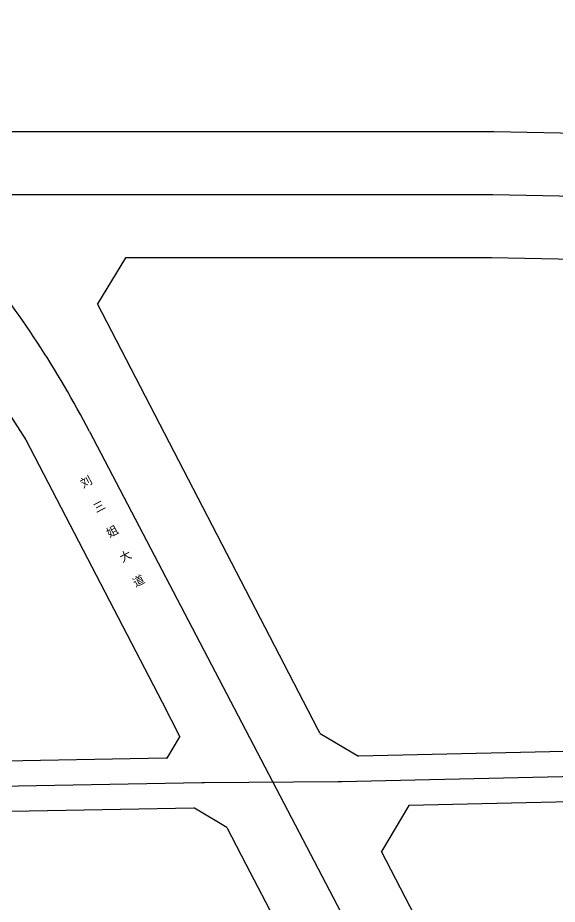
# Model space of a CAD drawing. Extents: x 529262 to 576451, y 2694391 to 2717535.
# Drawn here: x 566787.5 to 567044.2, y 2709348.9 to 2709770.7 of the extents above; entities that cross this region are included whole.
import ezdxf
from ezdxf.xclip import XClip

# ---------------------------------------------------------------- set-up
doc = ezdxf.new("R2010")
doc.units = 0
doc.header["$XCLIPFRAME"] = 0
for name, color, linetype in [('PP-COM', 7, 'Continuous'), ('RD-中线', 40, 'Continuous'), ('RD-红线', 7, 'Continuous'), ('RD-路名', 7, 'Continuous')]:
    doc.layers.add(name, color=color, linetype=linetype)
doc.styles.add('黑体', font='simhei.ttf')

# ---------------------------------------------------------------- blocks, each defined once
blk = doc.blocks.new('A$C19FD0107')
at = {"layer": 'RD-中线', "color": 8, "linetype": 'Continuous'}
for points in [[(-1765.32, 14833.87), (-1870.24, 14834.36, -0.07773), (-2297.41, 14903.2), (-2763.51, 15055.04, -0.002412), (-2772.67, 15058.08), (-3168.08, 15191.13, 0.031805), (-3413.66, 15256.72), (-3481.17, 15270.22, 0.040764), (-3610.52, 15285.28), (-3824.79, 15292.66, 0.003807), (-3833.93, 15292.91), (-3984.46, 15295.8, 0.004916), (-3996.26, 15295.91), (-4213.61, 15295.81, 0.004475), (-4218.97, 15295.76), (-4356.1, 15293.25, -0.000047), (-4356.15, 15293.25), (-5280.16, 15276.46)], [(-3086.58, 14893.65), (-3108.23, 14899.63, 0.000046), (-3108.32, 14899.66), (-3236.52, 14935.1, 0.007364), (-3240.8, 14936.21), (-3481.53, 14995.18, 0.065736), (-3741.79, 15023.65), (-4056.29, 15016.62, -0.003768), (-4058.1, 15016.6), (-4121.61, 15016.13, 0.002785), (-4122.95, 15016.12), (-4376.62, 15011.45), (-4572.92, 15005.07)]]:
    blk.add_lwpolyline(points, format="xyb", dxfattribs=at)
at = {"layer": 'RD-中线', "color": 8, "linetype": 'Continuous', "flags": 128}
for points in [[(-4176.3, 15183.28, 0.049272), (-4230.19, 15265.5)], [(-4490.73, 14139.44, 0), (-4490.29, 14139.42)], [(-3818.25, 14086.17, 0), (-3817.74, 14086.17)]]:
    blk.add_lwpolyline(points, format="xyb", dxfattribs=at)
blk.add_lwpolyline([(-4176.3, 15183.28), (-3848.39, 14556)], dxfattribs=at)
at = {"layer": 'RD-红线', "color": 8}
blk.add_line((-4101.87, 14977.4), (-4057.49, 14891.82), dxfattribs=at)
at = {"layer": 'RD-红线', "color": 8, "linetype": 'Continuous', "flags": 128}
for points in [[(-3794.91, 15321.65), (-3823.76, 15322.65, 0.003807), (-3833.35, 15322.9), (-3983.88, 15325.8, 0.004916), (-3996.27, 15325.91), (-4248.07, 15325.8)], [(-3788.06, 15261.38), (-3825.83, 15262.68, 0.003807), (-3834.5, 15262.91), (-3985.04, 15265.81, 0.004916), (-3996.24, 15265.91), (-4159.19, 15265.84)], [(-4537.78, 15260.22), (-4358.43, 15263.69), (-4329.32, 15264.25, -0.258529), (-4226.51, 15209.85), (-4206.59, 15179.33)]]:
    blk.add_lwpolyline(points, format="xyb", dxfattribs=at)
at = {"layer": 'RD-红线', "color": 8, "linetype": 'Continuous'}
for points in [[(-4159.19, 15265.84), (-4172.5, 15243.93, 0.562235)], [(-4139.4, 15027.82), (-4133.32, 15038.04, 0.556344)], [(-4066.53, 15039.59), (-4048.33, 15028.8, 0.286127)], [(-4110.94, 14994.88), (-4126.34, 15004.05, 0.285063)], [(-4024.43, 15005.33), (-4037.41, 14983.43, 0.555057)]]:
    blk.add_lwpolyline(points, format="xyb", dxfattribs=at)
at = {"layer": 'RD-红线', "color": 8, "flags": 128}
for points in [[(-4066.53, 15039.59), (-4067.63, 15041.71), (-4172.5, 15243.93)], [(-4206.59, 15179.33), (-4141.82, 15054.44), (-4133.32, 15038.04)], [(-4110.94, 14994.88), (-4101.87, 14977.4)], [(-4001.04, 14913.31), (-4037.41, 14983.43)]]:
    blk.add_lwpolyline(points, dxfattribs=at)
at = {"layer": 'RD-红线', "color": 8}
for points in [[(-3775.02, 15034.91), (-4048.33, 15028.8)], [(-3772.94, 15010.95), (-4024.43, 15005.33)]]:
    blk.add_lwpolyline(points, dxfattribs=at)
at = {"layer": 'RD-红线', "color": 8, "linetype": 'Continuous', "flags": 128}
for points in [[(-4139.4, 15027.82), (-4139.83, 15027.81), (-4344.8, 15024.04), (-4408.5, 15022.42), (-4537.85, 15018.22)], [(-4126.34, 15004.05), (-4126.76, 15004.04), (-4344.44, 15000.04)]]:
    blk.add_lwpolyline(points, dxfattribs=at)

msp = doc.modelspace()

# ---------------------------------------------------------------- block references
at = {"layer": 'PP-COM'}
ref = msp.add_blockref('A$C19FD0107', (570997.993, 2694390.603), dxfattribs=at)
XClip(ref).set_block_clipping_path([(-9366.4383134884, 14428.6043910822), (-3328.4480743363, 17452.7484863754)])

# ---------------------------------------------------------------- texts
at = {"layer": 'RD-路名', "color": 7, "insert": (566816.735, 2709550.403), "char_height": 4, "width": 50.99419, "attachment_point": 1, "rotation": 27.87136, "style": '黑体'}
msp.add_mtext('刘\\P\\P三\\P\\P姐\\P\\P大\\P\\P道', dxfattribs=at)

doc.saveas('drawing.dxf')
